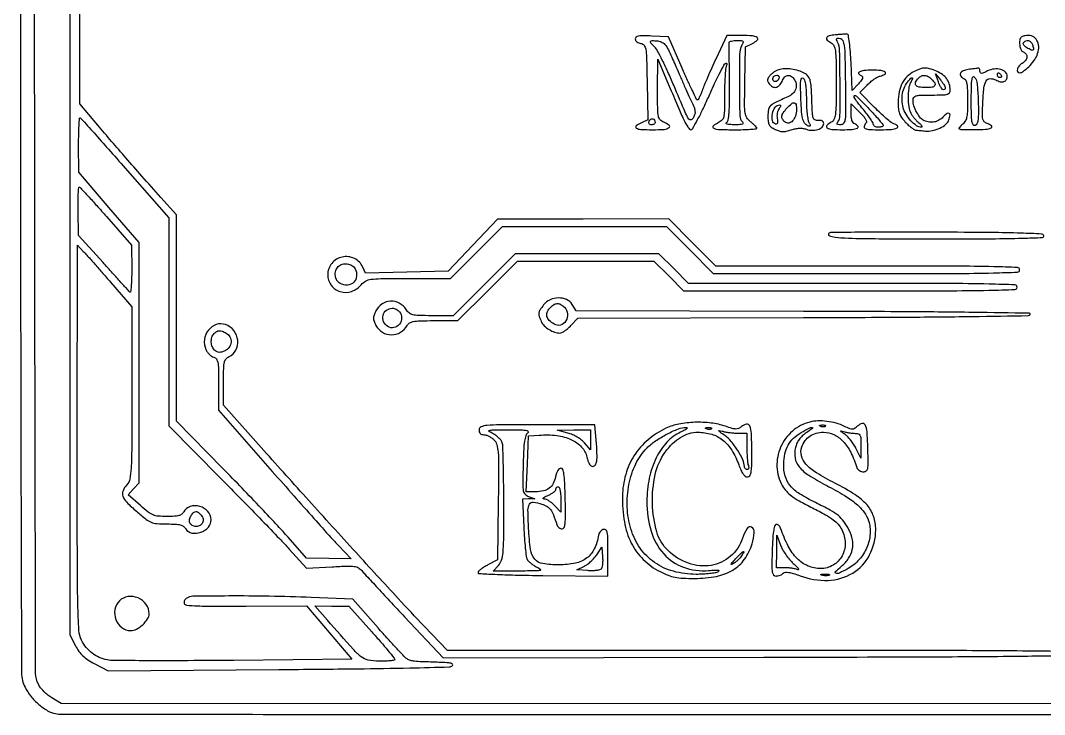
# Model space of a CAD drawing. Extents: x 33 to 995, y 30 to 1513.
# Drawn here: x 33.1 to 446, y 30.1 to 310.1 of the extents above; entities that cross this region are included whole.
import ezdxf

# ---------------------------------------------------------------- set-up
doc = ezdxf.new("R2010")
doc.units = 0

msp = doc.modelspace()

# ---------------------------------------------------------------- linework, layer by layer
for points in [[(969.036452, 1225.056595, -0.000004), (969.039353, 1088.299549, -0.000008), (969.038944, 928.132759, -0.000006), (969.033447, 745.616071)], [(462.228658, 55.482169, 0.00044), (437.123984, 55.748384, 0.002059), (401.123443, 55.950208, 0.000372), (334.205947, 56), (205.245228, 56), (195.872614, 65.784433, -0.004932), (185.343454, 76.995556, -0.001222), (168.315979, 95.579043, -0.001274), (149.317809, 116.522219, -0.001448), (131.224209, 136.687686), (115, 154.875371), (115, 164.200557, -0.004976), (115.056567, 169.884347, -0.04844), (115.336406, 172.271217, -0.125207), (115.996756, 173.595281, -0.111278), (117.235882, 174.512872, 0.17329), (119.978131, 177.113671, 0.145998), (120.69335, 181.072312, 0.136083), (119.122472, 184.985867, 0.14613), (115.796562, 187.402585, 0.16781), (112.072754, 187.423624, 0.145779), (108.875009, 185.158097, 0.135348), (107.286472, 181.356666, 0.139466), (107.897171, 177.32634, 0.050429), (108.483588, 176.321573, 0.042512), (109.290492, 175.390443, 0.044432), (110.183606, 174.663811, 0.0848), (111.024087, 174.28345, -0.16861), (112.099304, 173.563756, -0.11754), (112.690157, 172.214869, -0.040556), (112.947902, 169.587346, -0.004179), (113, 163.353538), (113, 152.940338), (134.649753, 128.220169, 0.000982), (143.31057, 118.37017, 0.001211), (151.428054, 109.219362, 0.000997), (158.282876, 101.560351, 0.008883), (161.365593, 98.25), (166.43168, 93), (157.46584, 93.071422), (148.5, 93.142845), (141, 101.672312, 0.007405), (136.911035, 106.185941, 0.001926), (130.200364, 113.321299, 0.001957), (122.48913, 121.393989, 0.001998), (114.767198, 129.350889), (96.034395, 148.5), (96.017198, 190.066149), (96, 231.632298), (89.75, 238.652055, -0.000944), (82.060393, 247.321624, -0.001582), (75.63386, 254.641304, -0.001791), (69.876872, 261.28829, -0.00187), (64.25, 267.881984), (57, 276.442317), (56.838383, 550.971158, 0.000004), (56.774237, 658.613587, 0.000005), (56.715227, 754.844653, 0.000003), (56.664187, 835.950257, 0.000067)], [(972.956293, 313.397605, 0.000039), (972.978038, 768.984398, 0.000039), (972.928152, 1226.063636, 0.000618)], [(989.233898, 772.224269), (989.632433, 47.5), (987.566217, 43, -0.031411), (986.374052, 40.782283, -0.048694), (985.054021, 39.05791, -0.050598), (983.465679, 37.667575, -0.037489), (981.466448, 36.461092), (977.432895, 34.422183), (513.452962, 34.483358), (49.473029, 34.544533), (45.71227, 36.86881, -0.034566), (44.153702, 37.987801, -0.025159), (42.580482, 39.430335, -0.025592), (41.221194, 40.95774, -0.049742), (40.331928, 42.325016, -0.119271), (39.234053, 46.81465, -0.000106), (38.991255, 157.362732, -0.000511), (38.822837, 332.31249, -0.000046), (38.889141, 769.339498, -0.000051), (39.034879, 1189.135476, -0.000465)], [(33.247266, 770.21552, 0.000036), (33.115334, 293.12885, 0.000631), (33.278986, 138.361857, 0.000254), (33.537488, 46.90691, 0.117641), (34.938352, 41.12084, 0.053426), (37.290043, 37.519574, 0.043437), (40.506968, 34.215693, 0.045239), (44.017523, 31.701538, 0.088944), (47.228619, 30.516065, 0.043919), (49.921437, 30.277249, 0.000009), (186.426532, 30.187823, 0.000194), (337.588664, 30.150033, 0.000117), (516.5, 30.216741), (982.5, 30.5), (986.122348, 32.951435, 0.035163), (987.699971, 34.189163, 0.019391), (989.453306, 35.904096, 0.019251), (991.104356, 37.789619, 0.029163), (992.375078, 39.560606), (995.005458, 43.718342), (994.752729, 770.609171)], [(53, 768.50806), (53, 62.314567), (55.287364, 57.907284, 0.03527), (56.68352, 55.62621, 0.049663), (58.253245, 53.83284, 0.044977), (60.265523, 52.262496, 0.022989), (63.037364, 50.650316), (68.5, 47.800632), (137.352551, 48.302867, 0.000914), (169.054674, 48.592063, 0.002979), (190.047949, 48.947039, 0.00081), (205.986925, 49.337373, 0.192137), (207.302551, 49.902551, 0.392728), (207.321069, 50.403422, 0.156872), (206.680683, 50.794374, 0.043108), (204.994878, 51.050418, 0.008595), (201.95, 51.194793, -0.001698), (194.958048, 51.429726, -0.017102), (192.0483, 51.637208, -0.042786), (190.333298, 51.968649, -0.070848), (188.988378, 52.565848, -0.06266), (188.039734, 53.340071, -0.002437), (184.935593, 56.630573, -0.004306), (181.306816, 60.582638, -0.003022), (177.287039, 65.091423), (167.077861, 76.682846), (150.379219, 77.341423, 0.005112), (133.348845, 77.838762, 0.005942), (117.14601, 77.953589, 0.002166), (102.549099, 77.820318, 0.138678), (100.128115, 77.100341, 0.075638), (99.635805, 76.672328, 0.07241), (99.284341, 76.111228, 0.076956), (99.12272, 75.507127, 0.107805), (99.18217, 74.953491, 0.299169), (100.048211, 74.270663, 0.010102), (104.599566, 73.96954, 0.010672), (111.631334, 73.797095, 0.002188), (124.054054, 73.812011), (148.5, 73.948349), (157.639135, 63.224175), (166.778271, 52.5), (119.139135, 52, -0.001408), (100.635078, 51.85791, -0.002115), (84.488606, 51.847688, -0.000848), (70.641784, 51.92097, -0.047574), (68.077394, 52.183618, -0.055334), (64.862743, 53.205199, -0.058509), (62.015282, 54.893277, -0.058134), (59.621365, 57.206042, -0.05343), (57.74533, 60.071085, -0.104775), (56.674593, 64.029143, -0.00855), (56.261295, 74.812252, -0.004941), (56.044694, 93.931035, -0.000452), (56.018922, 141.453681), (56.047184, 219.407361), (58.43888, 216.953681, -0.010869), (59.83859, 215.453814, -0.001527), (62.649775, 212.287641, -0.001743), (65.953139, 208.517759, -0.001481), (69.415288, 204.514884), (78, 194.529768), (78, 159.72307, -0.000964), (77.957514, 137.676435, -0.012554), (77.720216, 129.485241, -0.033669), (77.186376, 125.108873, -0.141261), (76, 122.769625, 0.087611), (74.454183, 120.385574, 0.189652), (74.399123, 118.237126, 0.107771), (75.945696, 115.791776, 0.019565), (79.885787, 112.098944, 0.010818), (83.686619, 108.947548, 0.069226), (85.836721, 107.680864, 0.081035), (88.109952, 107.142752, 0.017682), (92.14524, 107, -0.01139), (95.58764, 106.921572, -0.052807), (97.551785, 106.622561, -0.09381), (98.819056, 106.020273, -0.095744), (99.767927, 105, 0.212246), (102.249447, 103.323115, 0.13271), (105.800888, 103.63609, 0.125032), (108.861354, 105.732344, 0.184611), (109.984687, 108.75, 0.184104), (108.697477, 112.040583, 0.140402), (105.381368, 114.095697, 0.145155), (101.563831, 114.048078, 0.197154), (98.934509, 111.877629, -0.108661), (98.137467, 110.946323, -0.094034), (96.982242, 110.375497, -0.05448), (95.183598, 110.080491, -0.01343), (92.187434, 110, -0.020675), (88.695403, 110.144459, -0.076802), (86.560416, 110.657865, -0.069066), (84.566073, 111.818919, -0.01469), (81.472618, 114.395548), (76.5, 118.791096), (78.75, 121.209999), (81, 123.628902), (80.966635, 172.064451), (80.933271, 220.5), (68.788556, 234.659728), (56.643841, 248.819456), (56.571921, 259.907154, -0.00556), (56.591542, 264.14184, -0.009579), (56.714594, 267.665159, -0.003914), (56.895134, 270.578227, -0.501828), (57.158611, 270.747425, -0.120059), (57.607165, 270.441647, -0.000302), (62.777424, 264.697681, -0.00188), (68.588217, 258.185171, -0.001168), (75.361626, 250.5), (92.906029, 230.5), (92.953015, 188.529857), (93, 146.559714), (113.768517, 125.529857, -0.001227), (122.231697, 116.918022, -0.001301), (130.487092, 108.432221, -0.001239), (137.558796, 101.08888, -0.00598), (141.518517, 96.856427), (148.5, 89.212854), (158.732143, 89.739264, -0.004624), (164.937237, 90.000989, -0.040687), (167.67923, 89.868111, -0.095412), (169.348261, 89.315014, -0.089988), (170.732143, 88.173454, 0.010992), (171.992745, 86.746405, 0.000474), (176.533817, 81.837339, 0.000809), (181.933436, 76.030106, 0.000576), (188, 69.541713), (203.5, 53.002192), (332.91669, 53.251096, 0.00038), (399.683005, 53.430183, 0.002026), (436.1347, 53.703313, 0.000415), (461.75162, 54.020315, 0.319186)]]:
    msp.add_lwpolyline(points, format="xyb")
for points in [[(281, 302.615241, 0.141687), (281.170026, 302.02728, 0.083751), (281.660937, 301.47885, 0.071916), (282.38973, 301.05185, 0.061408), (283.25, 300.819551, -0.190015), (284.543288, 300.084837, -0.130194), (285.239107, 298.525364, -0.033561), (285.554462, 295.167836, -0.002115), (285.776098, 285.240452), (286.052195, 269.980904), (283.526098, 268.829937, 0.053463), (281.387154, 267.564163, 0.525838), (281.420988, 266.687709, 0.129765), (283.237769, 266.113911, 0.011958), (288, 266, 0.016796), (292.640357, 266.155919, 0.130948), (294.671093, 266.846031, 0.52219), (294.690768, 267.814608, 0.066423), (292.5, 269, -0.113253), (291.049702, 269.968677, -0.143932), (290.323273, 271.397041, -0.043972), (290.056184, 274.150628, -0.002828), (290.030743, 282.225249), (290.061486, 294.5), (293.896082, 285.5, 0.000252), (295.530424, 281.669464, 0.00021), (297.270486, 277.601562, 0.000212), (298.865868, 273.880583, 0.000578), (299.998664, 271.25, 0.018089), (300.955237, 269.238802, 0.026109), (301.954649, 267.542188, 0.024332), (302.87927, 266.28253, 0.225968), (303.472503, 266, 0.270169), (304.124853, 266.380244, 0.005533), (306.026117, 269.825588, 0.011414), (308.164369, 274.031306, 0.007233), (310.472332, 279.023277, -0.004494), (312.767774, 284.0604, -0.006749), (314.868883, 288.409191, -0.003126), (316.722535, 292.059934, -0.136118), (317.303093, 292.687322, -0.106522), (317.679557, 292.821055, -0.359192), (317.885035, 292.69206, -0.145347), (317.897851, 292.289818, -0.027403), (317.669939, 291.582257, 0.071143), (317.406345, 290.427172, 0.006261), (317.196795, 287.429491, 0.0081), (317.048923, 283.830941, 0.006217), (317, 279.896774, -0.004202), (316.946766, 273.562947, -0.051328), (316.658471, 271.159384, -0.138838), (315.932873, 269.824378, -0.09264), (314.5, 268.818046, 0.071169), (312.49968, 267.53696, 0.553068), (312.635653, 266.645241, 0.093614), (315.016319, 266.106871, 0.00893), (321, 266, 0.006313), (324.450911, 266.043576, 0.010497), (327.35625, 266.178036, 0.004356), (329.775916, 266.362172, 0.389627), (330, 266.60608, 0.179035), (329.87584, 266.941713, 0.01593), (329.257728, 267.617995, 0.019206), (328.441041, 268.394286, 0.013781), (327.473115, 269.199808, -0.084633), (325.999816, 270.82827, -0.107403), (325.301265, 272.726815, -0.037002), (325.088365, 276.017323, -0.002554), (325.223115, 285.331683), (325.5, 299.47591), (328.269513, 300.801873, 0.073531), (330.210863, 302.111068, 0.474297), (330.154369, 303.135872, 0.139895), (328.240868, 303.838674, 0.018503), (323.882987, 304), (317.884007, 304), (313.594075, 294.75, 0.003067), (311.852478, 290.933594, 0.003114), (310.166879, 287.115625, 0.003028), (308.741743, 283.777208, 0.012791), (307.951183, 281.75, -0.012278), (307.39293, 280.314143, -0.019012), (306.834354, 279.106989, -0.013894), (306.323597, 278.170246, -0.276072), (306.049112, 278.018473, -0.278771), (305.742598, 278.218139, -0.001312), (304.039005, 281.771405, -0.005441), (302.134161, 285.886064, -0.003349), (299.977287, 290.768473), (294.454574, 303.5), (287.727287, 303.79569, 0.008281), (284.215496, 303.891807, 0.046159), (282.33926, 303.738646, 0.113518), (281.36343, 303.326333, 0.240734)], [(297.393258, 291.5, 0.001666), (299.188799, 287.368713, 0.001637), (301.022448, 283.224851, 0.001609), (302.653784, 279.60194, 0.006233), (303.700333, 277.371834, -0.017186), (304.706174, 275.100405, -0.064842), (305.094843, 273.597074, -0.092932), (305.017078, 272.341067, -0.061133), (304.4929, 270.986734, -0.155853), (303.485798, 270.009824, -0.388165), (302.58083, 270.26962, -0.03642), (301.323, 272.69809, -0.000938), (296.501637, 284, 0.006537), (294.169723, 289.301049, 0.008658), (291.901336, 294.059881, 0.00651), (289.891443, 297.966713, 0.081101), (288.886239, 299.288955, -0.016645), (287.277609, 300.919686, -0.30252), (287.168301, 301.606826, -0.303023), (287.760059, 301.971725, -0.016679), (290.043312, 301.813358, -0.097903), (291.900587, 301.243334, -0.115168), (293.278437, 300.029256, -0.047878), (294.718432, 297.534485, -0.005287)], [(324.035184, 300.065741, 0.118479), (323.074066, 296.386811, 0.006255), (322.986362, 284.154022, 0.004539), (323.167202, 271.612821, 0.192813), (324.2, 269.2, -0.171627), (324.466035, 268.642815, -0.344414), (324.222917, 268.25319, -0.078364), (323.198017, 268.052739, -0.010044), (320.95, 268.015313, -0.013408), (319.143768, 268.069976, -0.051913), (318.039071, 268.24916, -0.229145), (317.712357, 268.53286, -0.368119), (317.815029, 268.86452, 0.214997), (318.478958, 269.873229, 0.021482), (318.820355, 272.813029, 0.016443), (319.003439, 277.413964, 0.003888), (318.996619, 285.099207, -0.000454), (318.950418, 291.056306, -0.000705), (318.922473, 296.19633, -0.000199), (318.906234, 300.672328, -0.023552), (318.93159, 301.25, -0.277277), (319.144447, 301.540762, -0.040221), (319.87149, 301.779688, -0.036019), (320.867215, 301.945594, -0.023278), (322.035184, 302, -0.015406), (323.77489, 301.946383, -0.178632), (324.388442, 301.675946, -0.292364), (324.512539, 301.153557, -0.038959)], [(361.75, 304.262668, 0.030621), (359.162535, 303.836846, 0.216842), (358.175088, 303.083993, 0.349995), (358.347904, 302.13978, 0.056318), (360, 301, -0.160129), (361.11785, 299.828192, -0.080151), (361.698586, 297.840944, -0.028391), (361.950661, 294.117103, -0.002706), (362, 285, -0.002706), (361.950661, 275.882897, -0.028391), (361.698586, 272.159056, -0.080151), (361.11785, 270.171808, -0.160129), (360, 269, 0.078186), (358.311686, 267.723312, 0.467755), (358.415053, 266.767725, 0.131117), (360.261253, 266.141011, 0.016629), (364.5, 266, 0.017989), (368.449158, 266.142127, 0.092592), (370.557711, 266.695391, 0.490486), (370.73116, 267.480173, 0.128168), (369.5, 268.361626, -0.144937), (368.862389, 268.850659, -0.073441), (368.389207, 269.75507, -0.054834), (368.094791, 271.036407, -0.029082), (368, 272.664782), (368, 276.392334), (371.501947, 272.998113, -0.018905), (372.995192, 271.437095, -0.052131), (373.880107, 270.2008, -0.089034), (374.213219, 269.257517, -0.241346), (374.001947, 268.601947, 0.129427), (373.276677, 267.358343, 0.374135), (373.673153, 266.527999, 0.09215), (375.571713, 266.092429, 0.010435), (380, 266, 0.017915), (384.270657, 266.153066, 0.091217), (386.56299, 266.747148, 0.527946), (386.69652, 267.555157, 0.11443), (385.221616, 268.429662, -0.089493), (384.220757, 268.958174, -0.01011), (382.225383, 270.586895, -0.01199), (379.917645, 272.647014, -0.009475), (377.518978, 274.980822), (371.594724, 280.967545), (374.519651, 284.020511, -0.02602), (375.806752, 285.231127, -0.023568), (377.254459, 286.344597, -0.024283), (378.646138, 287.217005, -0.066469), (379.722289, 287.645147, 0.064623), (381.712218, 288.42837, 0.5484), (381.762172, 289.213602, 0.137066), (380.075972, 289.845724, 0.021561), (376.5, 290, 0.024409), (373.239932, 289.840754, 0.098993), (371.347201, 289.265699, 0.460139), (371.180539, 288.506105, 0.146394), (372.25, 287.72051, -0.24202), (372.61328, 287.332939, -0.16492), (372.583262, 286.717644, -0.071782), (372.062756, 285.806375, -0.020094), (371, 284.550924), (368.5, 281.827494), (368, 293.083349, 0.007931), (367.734574, 297.483155, 0.013653), (367.355654, 301.134029, 0.007603), (366.923763, 304.072621, 0.325136), (366.5, 304.492634, 0.043744), (365.903098, 304.531375, 0.006439), (364.692187, 304.488372, 0.007225), (363.259059, 304.398214, 0.006152)], [(365.726803, 285.236686, -0.001711), (365.83623, 273.996447, -0.028638), (365.646504, 270.275712, -0.122678), (365.040864, 268.628545, -0.248514), (363.854358, 268, -0.029102), (362.882313, 268.056624, -0.183625), (362.449824, 268.281551, -0.291779), (362.388634, 268.660193, -0.065051), (362.740176, 269.25, 0.166492), (363.561991, 271.592172, 0.003058), (363.580402, 284.905923, 0.004254), (363.408463, 297.89097, 0.105887), (362.588231, 301.351424, -0.027684), (362.192525, 302.31857, -0.237428), (362.252762, 302.768087, -0.263234), (362.640185, 302.958385, -0.032973), (363.604091, 302.83811, -0.24529), (364.677709, 301.985537, -0.074778), (365.247506, 299.921066, -0.024555), (365.542645, 295.766381, -0.002165)], [(436.666667, 303.333333, 0.165764), (436.040377, 302.059201, 0.066842), (436.050524, 300.095384, 0.067996), (436.569419, 298.252308, 0.201194), (437.5, 297.361626, -0.143024), (438.602273, 296.522754, -0.188321), (438.928848, 295.313945, -0.146115), (438.358571, 293.959812, -0.081121), (437, 292.767927, 0.077571), (435.773803, 291.707393, 0.102946), (435.071509, 290.414845, 0.191429), (435.155425, 289.438449, 0.28398), (435.865141, 289, 0.160079), (437.445778, 289.519362, 0.035365), (439.645975, 291.393839, 0.037148), (441.709527, 293.745659, 0.063395), (443.004625, 296.011166, 0.082395), (443.678513, 298.911712, 0.11484), (443.242919, 301.530669, 0.141381), (441.807363, 303.326393, 0.155102), (439.688105, 304, 0.025795), (438.737755, 303.950938, 0.028509), (437.829214, 303.804167, 0.029593), (437.076991, 303.590844, 0.11295)], [(441.289749, 300, -0.025774), (441.588433, 298.557983, -0.349323), (441.33903, 298.121823, -0.208793), (440.703123, 298.142471, -0.011817), (438.90625, 299.050173, -0.048307), (438.198377, 299.522021, -0.071107), (437.692838, 300.07087, -0.094739), (437.457483, 300.607298, -0.19702), (437.531009, 301.050173, -0.151889), (438.441228, 301.841675, -0.173387), (439.587639, 301.923108, -0.150639), (440.645972, 301.24254, -0.111587)], [(339.354429, 290.342342, 0.054966), (338.406525, 290.029924, 0.030258), (337.327278, 289.456073, 0.029792), (336.290554, 288.733398, 0.041751), (335.466417, 287.962891, 0.030502), (334.613013, 286.895781, 0.119198), (334.304957, 286.116185, 0.150341), (334.422444, 285.385414, 0.058785), (334.984433, 284.518758, 0.090153), (336.384198, 283.343925, 0.178105), (337.795835, 283.107534, 0.165126), (339.10031, 283.843884, 0.075664), (340.181954, 285.5, -0.063666), (341.211931, 287.1624, -0.169438), (342.383347, 287.88587, -0.192167), (343.646191, 287.679311, -0.084258), (344.954319, 286.555042, -0.127768), (345.85519, 284.634324, -0.127558), (345.708116, 282.516704, -0.116342), (344.514766, 280.590803, -0.094582), (342.5, 279.224758, 0.008398), (337.50181, 276.968609, 0.082359), (335.605554, 275.656909, 0.152224), (334.760046, 274.106141, 0.049299), (334.5, 271.47513, 0.026356), (334.614888, 269.297095, 0.097848), (335.019799, 267.99032, 0.114562), (335.852862, 267.04751, 0.043039), (337.380349, 266.146434, 0.036749), (339.007919, 265.508644, 0.06782), (340.407406, 265.276218, 0.061472), (341.908264, 265.417178, 0.025368), (343.880349, 265.956942, -0.028756), (345.626468, 266.422176, -0.040755), (347.221775, 266.616849, -0.045557), (348.676201, 266.54248, -0.054986), (350, 266.201633, 0.086007), (352.293021, 265.75999, 0.082749), (354.63385, 266.105253, 0.101053), (356.374587, 267.085782, 0.21743), (357, 268.455986, 0.122063), (356.84456, 269.08322, 0.1427), (356.419208, 269.522462, 0.106785), (355.714473, 269.744494, 0.049522), (354.75, 269.73821, -0.134301), (353.48085, 269.945013, -0.216401), (352.774211, 270.757169, -0.060085), (352.440842, 272.7018, -0.004188), (352.211031, 278.252481, 0.006706), (351.974884, 283.336597, 0.04617), (351.596391, 285.805842, 0.096583), (350.891815, 287.314415, 0.090558), (349.658757, 288.487935, 0.060646), (347.453308, 289.577592, 0.039945), (344.713911, 290.30019, 0.039738), (341.871764, 290.581406, 0.056998)], [(393.448661, 289.448541, 0.078077), (390.66663, 287.486294, 0.079166), (388.635861, 284.773864, 0.071698), (387.410429, 281.326162, 0.04963), (387, 277.201463, 0.02345), (387.128218, 274.469157, 0.062662), (387.550953, 272.569328, 0.068864), (388.403617, 270.93796, 0.03307), (389.90121, 269.105755, 0.019373), (391.110874, 267.907416, 0.022899), (392.346396, 266.874826, 0.022565), (393.452492, 266.109548, 0.116976), (394.15121, 265.872377, -0.001285), (394.83791, 265.80562, -0.000434), (395.838168, 265.70491, -0.000431), (396.943956, 265.591642, -0.000495), (398, 265.481493, 0.079629), (400.827759, 265.634356, 0.057532), (403.821952, 266.652805, 0.060467), (406.291865, 268.213692, 0.145792), (407.494944, 269.984071, 0.037544), (407.945367, 271.888224, 0.337042), (407.564318, 272.597579, 0.279382), (406.678939, 272.493346, 0.030845), (405.083333, 271.083333, -0.06529), (403.426635, 269.810777, -0.08345), (401.626859, 269.137252, -0.081287), (399.668536, 269.079737, -0.058454), (397.544802, 269.621181, -0.134025), (396.061816, 270.708981, -0.043018), (394.539465, 273.005033, -0.043263), (393.378127, 275.655084, -0.08182), (393, 277.95034, -0.142425), (393.322662, 279.06011, -0.186656), (394.164786, 279.681678, -0.060979), (395.987219, 279.947738, -0.00579), (400.5, 280, 0.005753), (405.026788, 280.052091, 0.061516), (406.842336, 280.318858, 0.188614), (407.679806, 280.944497, 0.139987), (408, 282.065741, 0.076257), (407.635241, 284.443464, 0.083011), (406.576671, 286.526975, 0.077809), (404.830379, 288.253706, 0.057233), (402.451627, 289.584658, 0.022155), (399.660773, 290.608073, 0.080748), (397.800077, 290.881735, 0.084934), (395.998262, 290.545326, 0.026109)], [(415.25, 290.276604, 0.069937), (413.199789, 289.72436, 0.181892), (412.112155, 288.685197, 0.289659), (412.243654, 287.552249, 0.131997), (413.5, 286.638374, -0.197104), (414.237001, 285.944, -0.063875), (414.686105, 284.483773, -0.034662), (414.933805, 282.051833, -0.008052), (415, 277.941677, -0.007793), (414.927067, 273.262696, -0.047582), (414.622954, 270.866942, -0.08994), (413.95947, 269.300943, -0.073979), (412.75, 267.943562, 0.039464), (411.575855, 266.795525, 0.521757), (411.699416, 266.299321, 0.087757), (412.835613, 266.080949, 0.002556), (417.75, 266.033269, 0.016438), (422.289303, 266.161691, 0.097988), (424.570018, 266.759891, 0.552326), (424.661801, 267.593356, 0.091225), (422.898636, 268.532172, -0.118623), (421.759621, 269.220322, -0.148392), (421.174058, 270.301046, -0.05609), (420.993452, 272.305759, -0.005792), (421.154025, 277.054948, -0.016546), (421.611467, 282.872533, -0.104012), (422.539963, 285.685309, -0.260409), (424.092033, 286.60552, -0.129993), (426.384441, 286.061845, 0.064021), (428.2052, 285.369159, 0.139272), (429.686287, 285.430067, 0.186897), (430.640919, 286.213787, 0.129179), (431, 287.580456, 0.20984), (430.277524, 289.226143, 0.121116), (428.348348, 290.286026, 0.094927), (425.708674, 290.476505, 0.086588), (423.091434, 289.6955, -0.010636), (421.371532, 288.882717, -0.095733), (420.563859, 288.694191, -0.290604), (420.15734, 288.930852, -0.120063), (420, 289.576645, 0.051496), (419.944944, 290.109792, 0.082676), (419.779688, 290.534879, 0.116582), (419.535328, 290.787957, 0.197779), (419.25, 290.839963, -0.015678), (418.787696, 290.756374, -0.001901), (417.765625, 290.608461, -0.002256), (416.549349, 290.442754, -0.001857)], [(339, 287.166667, -0.108877), (338.811284, 286.310297, -0.127543), (338.284736, 285.669079, -0.144342), (337.566741, 285.412785, -0.153624), (336.844208, 285.596285, -0.216101), (336.429398, 286.213724, -0.159804), (336.55481, 287.037836, -0.132181), (337.184533, 287.740389, -0.145303), (338.059017, 288, -0.087308), (338.418314, 287.936779, -0.094392), (338.723586, 287.755208, -0.100145), (338.927786, 287.484563, -0.112153)], [(350, 278.311814, 0.012547), (350.075037, 275.321926, 0.014689), (350.300547, 272.493408, 0.01369), (350.624875, 270.128878, 0.08211), (351.023139, 268.956764, -0.014636), (351.529966, 267.939244, -0.202618), (351.543253, 267.537136, -0.37448), (351.280267, 267.397748, -0.034302), (350.514507, 267.632807, -0.168772), (349.275653, 268.677976, -0.079516), (348.495315, 270.649385, -0.039167), (348.018271, 274.036685, -0.007738), (347.7352, 280.167008, -0.00598), (347.661657, 284.097831, -0.039692), (347.803836, 286.052886, -0.166459), (348.181975, 286.775988, -0.38005), (348.75, 286.794563, -0.15608), (349.291013, 285.945737, -0.027876), (349.673104, 284.080395, -0.024413), (349.921382, 281.541714, -0.012168)], [(392.035184, 285.065741, 0.091799), (391.254864, 282.615511, 0.032972), (391.036932, 278.945265, 0.033157), (391.306868, 275.249073, 0.083578), (392.11704, 272.684259, 0.035476), (392.698155, 271.722793, 0.019665), (393.532506, 270.634095, 0.019527), (394.468709, 269.592739, 0.02967), (395.36704, 268.772236, -0.0246), (396.111771, 268.105739, -0.066297), (396.54587, 267.545471, -0.191147), (396.598451, 267.195321, -0.343132), (396.384859, 267.022236, -0.159452), (394.449514, 267.61308, -0.052417), (392.177101, 269.595248, -0.050548), (390.1759, 272.239953, -0.07105), (389.011804, 274.956162, -0.055933), (388.570891, 277.84839, -0.059666), (388.79868, 280.701928, -0.060897), (389.684341, 283.370095, -0.062729), (391.180284, 285.717229, -0.01655), (392.228866, 286.898837, -0.382998), (392.642547, 286.932149, -0.350289), (392.749059, 286.507504, -0.015823)], [(400.428571, 286.428571, -0.048692), (401.774497, 284.791457, -0.311277), (401.761515, 283.77377, -0.214283), (400.700627, 283.14887, -0.027541), (398, 283, -0.043643), (395.43073, 283.224688, -0.192659), (394.164353, 284.010052, -0.281331), (394.059795, 285.215205, -0.081041), (395.2, 286.8, -0.083667), (396.441939, 287.683732, -0.131354), (397.720814, 287.930075, -0.118504), (399.046888, 287.509933, -0.060741)], [(406, 282.889216, -0.220087), (405.665619, 282.166356, -0.368946), (405.03753, 282.168015, -0.093362), (404.107502, 283.329773, -0.034649), (403.250874, 285.25), (402.063272, 288.5), (404.031636, 286.139216, -0.01701), (404.785246, 285.170169, -0.020604), (405.421793, 284.210705, -0.019682), (405.885325, 283.372612, -0.116991)], [(418.468999, 286.25, -0.064063), (418.745442, 285.140277, -0.007566), (419.002467, 282.605571, -0.008951), (419.209377, 279.568528, -0.007226), (419.325988, 276.300879, -0.007192), (419.355142, 272.036398, -0.03641), (419.164376, 269.666854, -0.07551), (418.740623, 268.315454, -0.218399), (418, 267.708956, -0.333596), (417.233833, 268.021974, -0.097634), (416.776769, 269.296554, -0.03296), (416.550633, 271.989829, -0.004468), (416.5, 277.656497, -0.006035), (416.578499, 284.160327, -0.050318), (416.944322, 287.079009, -0.532583), (417.615799, 287.33699, -0.147754)], [(428.5, 288, -0.082592), (428.656512, 287.6179, -0.161196), (428.6254, 287.29375, -0.182303), (428.413961, 287.078288, -0.108972), (428.059017, 287, -0.093332), (427.654762, 287.076123, -0.09642), (427.311086, 287.29375, -0.099167), (427.081062, 287.618444, -0.105053), (427, 288, -0.042167), (427.032345, 288.382849, -0.061769), (427.129539, 288.70625, -0.081139), (427.272352, 288.92554, -0.210953), (427.440983, 289, -0.151918), (427.65171, 288.934461, -0.038439), (427.933975, 288.70625, -0.035638), (428.231006, 288.382774, -0.029505)], [(346, 274.071429, -0.078558), (345.598803, 271.533692, -0.108537), (344.437184, 269.550299, -0.161028), (342.898083, 268.698591, -0.223316), (341.394054, 269.087927, -0.082888), (340.358422, 270.286312, -0.173144), (340.111421, 271.477918, -0.122096), (340.662187, 272.850923, -0.032439), (342.174314, 274.685549, -0.023779), (344.09461, 276.544094, -0.223797), (345.168556, 276.854273, -0.322917), (345.827133, 276.197718, -0.040583)], [(375.753622, 273.903377, -0.005438), (377.764218, 271.711255, -0.008259), (379.458876, 269.758832, -0.003859), (380.850071, 268.075284, -0.172399), (381, 267.653377, -0.258008), (380.861144, 267.402197, -0.061335), (380.4125, 267.191929, -0.048004), (379.766194, 267.047522, -0.030982), (379, 267, -0.057354), (378.235034, 267.088037, -0.076639), (377.5875, 267.348283, -0.095601), (377.153513, 267.733355, -0.165082), (377, 268.185643, 0.136812), (376.805931, 268.881621, 0.012402), (375.825, 270.416484, 0.015356), (374.532033, 272.211653, 0.011412), (373, 274.11505, -0.008197), (370.569134, 277.095723, -0.03787), (369.328046, 278.941131, -0.227378), (369.279647, 279.639501, -0.425529), (369.753622, 279.833333, -0.087923), (370.229536, 279.513416, -0.003074), (371.826991, 277.953909, -0.005637), (373.688785, 276.071884, -0.003903)], [(339.004769, 274.505746, 0.083094), (338.564583, 273.74913, 0.044202), (338.271867, 272.702724, 0.042407), (338.156657, 271.550452, 0.050988), (338.251229, 270.466111, -0.029018), (338.390846, 269.405315, -0.089102), (338.315272, 268.687474, -0.190721), (338.041716, 268.334667, -0.216296), (337.618905, 268.288693, -0.2663), (336.326342, 269.725618, -0.10535), (336.320524, 272.479886, -0.101587), (337.445111, 275.065272, -0.244194), (339.244889, 276, -0.229451), (339.516216, 275.868569, -0.209993), (339.594865, 275.566407, -0.096684), (339.418775, 275.087137, -0.03698)], [(289, 268.940983, -0.153789), (288.886945, 268.582111, -0.097959), (288.568594, 268.276414, -0.080499), (288.092934, 268.070142, -0.062212), (287.531385, 268, -0.094172), (286.97324, 268.106064, -0.165347), (286.618633, 268.406756, -0.151817), (286.502894, 268.882944, -0.076022), (286.63617, 269.494256, -0.145599), (287.224762, 270.25962, -0.217321), (288.039442, 270.423126, -0.204571), (288.734336, 269.912741, -0.13423)], [(67.787254, 231), (77.930482, 219.5), (77.965241, 209.55, -0.007827), (77.919181, 205.762635, -0.015645), (77.742288, 202.773152, -0.015016), (77.485399, 200.650189, -0.634271), (77.149501, 200.55, 0.001261), (76.528326, 201.240336, 0.00003), (73.642883, 204.430423, 0.000067), (70.258713, 208.170435, 0.000045), (66.406395, 212.425908), (56.513788, 223.351815), (56.337912, 233.232235, -0.006988), (56.323505, 237.000012, -0.012202), (56.431367, 240.120298, -0.006423), (56.611805, 242.628946, -0.507385), (56.903031, 242.806327, -0.107908), (57.39494, 242.464724, -0.001011), (60.405932, 239.211859, -0.003346), (63.845923, 235.429958, -0.002151)], [(215.5, 219.442153), (205.5, 208.901096), (188.886705, 208.502806), (172.273409, 208.104516), (171.151433, 210.566986, 0.173347), (167.746933, 214.072298, 0.169097), (162.851967, 214.670864, 0.169176), (158.645234, 212.100221, 0.173483), (157, 207.501152, 0.159738), (158.39405, 203.248956, 0.163931), (162.021726, 200.701482, 0.154498), (166.626942, 200.790472, 0.1411), (170.537565, 203.50187, -0.095583), (172.289213, 204.965346, -0.093978), (174.469963, 205.683221, -0.030612), (178.367222, 205.95414, -0.002049), (189.555432, 206), (206.535734, 206), (217, 216.5), (227.464266, 227), (260.501883, 227), (293.539501, 227), (303, 217.5), (312.460499, 208), (374.23025, 208, 0.000629), (409.667114, 208.044552, 0.005441), (425.455042, 208.256071, 0.004306), (435.111468, 208.573803, 0.402109), (436, 209.5, 0.401974), (435.112375, 210.425683, 0.004373), (425.538375, 210.74388, 0.005485), (409.876418, 210.955432, 0.000634), (374.73025, 211), (313.460499, 211), (304, 220.5), (294.539501, 230), (260.01975, 229.991605), (225.5, 229.98321)], [(359.25, 224.343269, 0.716138), (359.317825, 223.204578, 0.053476), (363.946952, 222.450394, 0.012106), (376.07759, 222.081009, 0.001558), (402.083333, 222, 0.001118), (424.770409, 222.050737, 0.006036), (437.098425, 222.254727, 0.003649), (445.267004, 222.548229, 0.498315), (445.750194, 223.25, 0.310005), (444.833048, 223.944279, 0.003363), (436.556473, 224.275681, 0.00604), (424.387135, 224.533868, 0.001242), (402.916861, 224.676602, 0.001136), (386.56636, 224.707528, 0.001813), (372.592765, 224.651534, 0.000346), (360.274341, 224.548972, 0.094863)], [(220.088235, 203.5), (207.588235, 191), (198.909128, 191, -0.006024), (193.599177, 191.063981, -0.053153), (191.275874, 191.368439, -0.115354), (189.845061, 192.088417, -0.07385), (188.60236, 193.484123, 0.121297), (185.837433, 196.056528, 0.139295), (182.336707, 196.880339, 0.140148), (178.941708, 195.739537, 0.123343), (176.463352, 192.929131, 0.025779), (175.674702, 191.189831, 0.093536), (175.449191, 190.002054, 0.093831), (175.672436, 188.815787, 0.026036), (176.456938, 187.083273, 0.138466), (179.039202, 184.324883, 0.135413), (182.705655, 183.294376, 0.13511), (186.388091, 184.28893, 0.137614), (189.012265, 187.022918, -0.130126), (190.001907, 188.084811, -0.095428), (191.509038, 188.672018, -0.040064), (194.153833, 188.940487, -0.005269), (199.800816, 189), (209.531264, 189), (221.5, 201), (233.468736, 213), (260.984368, 212.998126), (288.5, 212.996251), (294.5, 207.027849), (300.5, 201.059446), (367.75, 201.029723, 0.000574), (406.382498, 201.057005, 0.005001), (423.546621, 201.260528, 0.00367), (434.102247, 201.56883, 0.403552), (435, 202.5, 0.403215), (434.103895, 203.430539, 0.003768), (423.703116, 203.744342, 0.005073), (406.778563, 203.955581, 0.000584), (368.718697, 204), (302.437393, 204), (296.5, 210), (290.562607, 216), (261.575421, 216), (232.588235, 216)], [(168.020215, 209.962227, -0.141901), (168.646949, 207.014237, -0.180151), (167.498047, 204.501953, -0.180151), (164.985763, 203.353051, -0.141901), (162.037773, 203.979785, -0.136662), (160.720288, 205.239629, -0.103844), (160.071417, 207.139137, -0.101829), (160.235851, 209.171475, -0.126089), (161.2, 210.8, -0.126089), (162.828525, 211.764149, -0.101829), (164.860863, 211.928583, -0.103844), (166.760371, 211.279712, -0.136662)], [(244.07258, 195.365141, 0.020095), (242.608711, 193.341855, 0.111371), (242.133337, 192.095268, 0.118818), (242.255089, 190.804374, 0.024245), (243.110272, 188.657325, 0.089437), (244.311947, 186.922986, 0.058288), (246.226202, 185.406326, 0.057645), (248.468512, 184.355015, 0.080991), (250.645843, 184, 0.121501), (251.42524, 184.192232, 0.029853), (252.56352, 184.879699, 0.028809), (253.810152, 185.848441, 0.025311), (254.995068, 186.994721), (257.792556, 189.989441), (348.896363, 190.244721, 0.000735), (388.704829, 190.41478, 0.002), (416.895251, 190.689389, 0.000229), (439.634833, 191.012286, 0.34008), (440.250085, 191.5, 0.483367), (439.872444, 191.991024, 0.000237), (417.292062, 192.311892, 0.002018), (389.109136, 192.585223, 0.000719), (348.861593, 192.755215), (257.223186, 193.010429), (255.58854, 195.505215, 0.141885), (253.280152, 197.484805, 0.110229), (250.027455, 198.169288, 0.105223), (246.666342, 197.411191, 0.118745)], [(252.481788, 194.375354, -0.175145), (253.708788, 191.759722, -0.161683), (253.034134, 188.861904, -0.186897), (250.871758, 187.21145, -0.214489), (248.316831, 187.571946, -0.052907), (246.351177, 189.124332, -0.128471), (245.406357, 190.696693, -0.160054), (245.457482, 192.29972, -0.096868), (246.447026, 193.941464, -0.052898), (248.054194, 195.378404, -0.138899), (249.4949, 195.900725, -0.150072), (250.922791, 195.572194, -0.065426)], [(185.960131, 192.548039, -0.180595), (186.815034, 190.095328, -0.163644), (185.900573, 187.561594, -0.172911), (183.692155, 186.184453, -0.196771), (181.25, 186.612298, -0.15146), (179.556775, 188.58963, -0.161407), (179.334566, 191.123804, -0.17025), (180.661135, 193.194079, -0.167457), (183, 194, -0.06956), (183.760253, 193.89372, -0.044587), (184.593522, 193.573487, -0.0441), (185.369757, 193.103782, -0.061518)], [(116.065741, 183.964816, -0.148915), (117.562393, 182.463199, -0.141713), (118.004948, 180.350974, -0.135751), (117.253716, 178.259726, -0.132911), (115.529614, 176.831539, -0.032867), (114.246014, 176.345727, -0.083206), (113.259857, 176.216725, -0.100504), (112.400712, 176.423598, -0.064112), (111.529614, 176.975423, -0.122066), (110.485783, 178.39171, -0.0862), (110.052101, 180.328943, -0.086312), (110.297216, 182.296542, -0.12293), (111.2, 183.8, -0.059042), (112.2636, 184.638237, -0.12963), (113.248445, 184.933932, -0.102705), (114.401634, 184.734991, -0.028976)], [(218, 145, 0.072254), (218.126841, 144.126841, 0.124864), (218.5, 143.5, 0.124864), (219.126841, 143.126841, 0.072254), (220, 143, -0.078487), (220.911278, 142.856066, -0.038061), (222.005401, 142.407099, -0.036542), (223.098508, 141.754044, -0.043482), (224.018385, 140.981615, -0.127624), (225.173082, 139.017724, -0.052154), (225.711329, 135.945403, -0.018635), (225.89132, 130.314205, -0.001561), (225.768385, 115.739601), (225.5, 92.515972), (221.622171, 90.504319, 0.017623), (220.128074, 89.661146, 0.023943), (218.847567, 88.790916, 0.022165), (217.881694, 87.995204, 0.180771), (217.622171, 87.496333, 0.433092), (218.010898, 87.030486, 0.002422), (224.396295, 86.690823, 0.00682), (232.555197, 86.407921, 0.002716), (243.75, 86.233397), (270, 85.966793), (270, 95.556721, 0.004274), (269.952059, 101.164789, 0.042171), (269.713407, 103.510562, 0.151227), (269.173809, 104.53237, 0.248698), (268.261484, 104.811841, 0.096201), (267.573132, 104.535255, 0.068222), (266.940369, 103.991256, 0.065841), (266.456836, 103.273692, 0.075921), (266.205393, 102.488516, -0.071026), (264.502746, 96.987822, -0.121469), (261.483374, 93.282506, -0.110098), (256.853644, 91.181679, -0.051714), (250.280367, 90.5, -0.038777), (243.706455, 91.010606, -0.181515), (240.458381, 92.845188, -0.142083), (238.776862, 96.659136, -0.020886), (238, 105.153182, -0.008286), (237.756297, 112.565102, -0.128805), (238.355545, 115.014879, -0.307236), (239.897089, 115.814545, -0.050328), (243.355437, 115.04771, -0.056941), (245.448381, 114.081419, -0.099555), (246.847129, 112.792007, -0.065404), (247.98722, 110.689971, -0.013857), (249.37488, 106.75, 0.075003), (249.70682, 106.081108, 0.067951), (250.230926, 105.514062, 0.07126), (250.860181, 105.131065, 0.101465), (251.499394, 105, 0.300621), (252.314389, 105.538693, 0.074755), (252.735772, 107.165488, 0.028191), (252.888986, 110.364603, 0.003601), (252.780779, 117.25, 0.0043), (252.576824, 123.719279, 0.025246), (252.269439, 127.102855, 0.051517), (251.806312, 128.962921, 0.315876), (251.040995, 129.5, 0.182537), (250.406031, 129.260201, 0.072216), (249.792, 128.537703, 0.055419), (249.260424, 127.43589, 0.034276), (248.876156, 126.048855, -0.066889), (247.908953, 123.273344, -0.114905), (246.343006, 121.405497, -0.107653), (244.03353, 120.346867, -0.053883), (240.824182, 120), (237.030623, 120), (237.512184, 131.25), (237.993745, 142.5), (242.246872, 142.822852, -0.049267), (249.365202, 142.661301, -0.077442), (255.239298, 140.999349, -0.097282), (259.382637, 138.014705, -0.134906), (261.503419, 133.984435, 0.025669), (261.826712, 132.804967, 0.02872), (262.259547, 131.709477, 0.029807), (262.731716, 130.831246, 0.116606), (263.164069, 130.3986, 0.280717), (264.432248, 130.390703, 0.199645), (265.298005, 131.56433, 0.06599), (265.615703, 134.449582, 0.015554), (265.357093, 139.303829), (264.706528, 147), (241.353264, 147, 0.001283), (226.307178, 146.961406, 0.020078), (221.169158, 146.72859, 0.074013), (218.786859, 146.162769, 0.306558)], [(237.73441, 143.75, 0.147917), (236.878843, 142.571948, 0.046591), (236.352911, 140.43495, 0.025575), (236.012897, 136.942815, 0.005243), (235.793281, 130.747817, 0.002849), (235.64327, 122.956682, 0.046528), (235.850404, 120.354621, 0.154209), (236.550737, 119.004243, 0.108962), (238, 118.076764), (240.5, 117.157895), (238, 117.081035), (235.5, 117.004176), (236.047383, 105.752088, 0.005696), (236.313562, 101.321208, 0.007669), (236.661674, 97.317608, 0.005488), (237.03998, 93.985374, 0.078359), (237.369923, 92.839771, 0.083601), (237.884023, 92.094137, 0.028919), (238.850757, 91.206927, 0.027786), (240.049359, 90.334565, 0.028866), (241.322541, 89.612541, -0.048581), (242.770733, 88.714156, -0.63861), (242.668588, 88.253463, -0.051802), (240.964621, 88.061055, -0.001687), (234.075686, 88.02277), (223.651372, 88), (225.825686, 90.314451, 0.108787), (227.082441, 92.423127, 0.058483), (227.698446, 95.402068, 0.020309), (227.948906, 100.788365, 0.001616), (227.986345, 115.064451, 0.00241), (227.938823, 123.818295, 0.003493), (227.805595, 131.547483, 0.001798), (227.623456, 138.093441, 0.057724), (227.3902, 139.671661, 0.090517), (226.942834, 140.615559, 0.040893), (226.052371, 141.662346, 0.038721), (224.90367, 142.643259, 0.042814), (223.653855, 143.398891, -0.037324), (222.098818, 144.315931, -0.643864), (222.178181, 144.750227, -0.059208), (223.657437, 144.940125, -0.001747), (229.94113, 144.97723, -0.004108), (235.008242, 144.947815, -0.035557), (237.256512, 144.756011, -0.233252), (237.859337, 144.330635, -0.370655)], [(263, 140.944236), (263, 136.888473), (260.595333, 139.684065, 0.052047), (259.344905, 140.864068, 0.030544), (257.635266, 142.012138, 0.029794), (255.721894, 142.985804, 0.037481), (253.845333, 143.641654), (249.5, 144.80365), (256.25, 144.901825), (263, 145)], [(293.397828, 145.604725, 0.067891), (286.158563, 140.950768, 0.072987), (280.632964, 134.627195, 0.072673), (277.140143, 126.957679, 0.06646), (275.846069, 118.368078, 0.045602), (276.630925, 107.829125, 0.073951), (279.392585, 99.299121, 0.083678), (284.197417, 92.677359, 0.077575), (291.023847, 87.790716, 0.023027), (294.297952, 86.327047, 0.045012), (297.038928, 85.525842, 0.037326), (300.196052, 85.145793, 0.01145), (305, 85.038716, 0.047723), (313.722112, 85.878492, 0.088014), (320.353131, 88.427059, 0.101915), (325.070463, 92.783427, 0.082923), (328.109157, 98.969996, 0.049292), (329.008648, 103.582555, 0.289542), (327.942688, 105.683221, 0.410953), (326.096914, 105.227067, 0.056796), (324.255682, 101.267045, -0.134058), (319.40049, 93.988594, -0.138686), (311.58085, 90.30365, -0.128117), (302.489813, 91.124813, -0.106433), (294.222598, 96.273407, -0.131678), (289.684703, 103.845775, -0.062538), (287.937335, 115.168225, -0.061263), (289.050124, 126.950523, -0.102955), (293.102247, 135.98245, -0.042265), (296.06813, 139.423343, -0.057217), (299.306847, 141.940123, -0.063404), (302.739505, 143.471684, -0.07314), (306.282119, 143.996262, -0.073495), (311.817251, 143.183828, -0.095627), (316.344572, 140.808782, -0.087358), (319.946111, 136.724846, -0.051838), (322.74707, 130.84944, 0.020224), (323.62264, 128.668163, 0.050375), (324.479886, 127.180703, 0.075608), (325.343307, 126.298104, 0.162779), (326.234719, 126, 0.237258), (327.172507, 126.471539, 0.118328), (327.707633, 127.725214, 0.037866), (327.949985, 130.346999, 0.00412), (328, 136.416667, 0.010006), (327.857446, 143.539629, 0.091103), (327.17747, 146.555953, 0.354329), (325.844515, 147.260638, 0.13108), (323.798956, 146.258829, -0.069452), (322.682381, 145.531417, -0.115262), (321.588335, 145.299128, -0.065875), (320.103036, 145.526429, -0.011246), (317.370817, 146.389317, 0.05201), (311.584779, 147.710375, 0.038334), (305.014045, 147.999109, 0.038897), (298.623823, 147.290293, 0.061967)], [(299.3117, 144.054554, 0.101981), (293.794652, 140.036704, 0.071388), (289.467302, 133.65078, 0.062774), (286.680765, 125.452508, 0.049354), (285.70928, 116.111658, 0.072679), (287.401583, 104.111432, 0.111093), (292.480048, 94.95687, 0.124908), (300.479087, 89.548694, 0.107591), (310.563322, 88.213694, -0.006596), (313.233259, 88.39968, -0.04931), (314.500564, 88.34619, -0.449645), (314.685799, 88.066494, -0.202822), (314.380172, 87.673003, -0.085458), (313.27428, 87.282177, -0.014362), (311.041891, 86.966489, -0.015353), (308.368504, 86.74932, -0.013097), (305.540974, 86.681001, -0.066075), (296.401774, 87.912975, -0.085738), (288.75603, 91.484539, -0.089314), (282.975042, 97.275063, -0.0786), (279.260809, 104.973151, -0.062955), (277.768722, 113.82902, -0.05928), (278.475985, 122.966572, -0.062035), (281.224569, 131.272375, -0.085686), (285.742702, 137.676035, -0.048458), (289.148532, 140.478744, -0.02683), (293.776654, 143.240856, -0.025567), (298.395029, 145.377425, -0.097375), (301.5, 145.968269, -0.229033), (301.884198, 145.77964, -0.398352), (301.853415, 145.453363, -0.06094), (300.98956, 144.86638, -0.01223)], [(311.729167, 145.395833, -0.126455), (311.402231, 145.202593, -0.060344), (310.916927, 145.123424, -0.05415), (310.359369, 145.160852, -0.051402), (309.8125, 145.316886, -0.054073), (309.395823, 145.538436, -0.470617), (309.37858, 145.720685, -0.168741), (309.670344, 145.862007, -0.018894), (310.416667, 145.921053, -0.028489), (311.112848, 145.910055, -0.077125), (311.592839, 145.799335, -0.208169), (311.77538, 145.614691, -0.296942)], [(322.25, 143.64086), (326, 143.597447), (326, 137.880511, 0.009658), (326.044524, 135.575772, 0.011086), (326.178303, 133.378275, 0.010264), (326.370703, 131.525975, 0.06067), (326.606989, 130.581787, -0.061217), (326.757791, 129.976385, -0.107411), (326.710497, 129.46465, -0.150596), (326.477976, 129.128472, -0.168247), (326.106989, 129, -0.10615), (325.684625, 129.09069, -0.09935), (325.325178, 129.347881, -0.096121), (325.084223, 129.732187, -0.092355), (325, 130.184276, 0.111184), (324.403859, 132.832007, 0.029905), (322.315043, 136.631059, 0.031137), (319.677675, 140.28842, 0.067287), (317.143072, 142.646887, -0.004543), (315.228157, 144.025939, -0.093567), (314.7455, 144.543009, -0.65885), (314.877106, 144.735069, -0.025758), (316, 144.452416, 0.029346), (317.221877, 144.154145, 0.012907), (318.867188, 143.897163, 0.012723), (320.631234, 143.713604, 0.016667)], [(351.364681, 148.090335, 0.118087), (344.371525, 144.430368, 0.111796), (339.626097, 137.933887, 0.112198), (338.152188, 130.046933, 0.119641), (340.296729, 122.5, 0.051737), (341.929357, 120.205331, 0.052826), (343.987967, 118.312505, 0.033853), (347.100048, 116.31673, 0.008484), (352.437455, 113.5, -0.008194), (357.771131, 110.689187, -0.034156), (360.828657, 108.730783, -0.05525), (362.793013, 106.906823, -0.058679), (364.264949, 104.731243, -0.11503), (365.642071, 99.305215, -0.129852), (364.373254, 94.092425, -0.136664), (360.772761, 90.36938, -0.133405), (355.73167, 89, -0.10211), (350.673908, 90.043783, -0.096497), (346.32603, 93.014688, -0.076039), (342.657456, 98.076142, -0.03877), (339.607237, 105.333158, 0.06637), (339.281269, 106.00293, 0.083467), (338.8106, 106.506104, 0.099315), (338.272834, 106.768689, 0.145125), (337.749474, 106.751943, 0.256156), (337.152473, 106.109877, 0.025888), (336.732121, 103.990007, 0.021756), (336.413017, 100.824996, 0.00724), (336.215017, 96.168785, 0.003851), (336.091105, 90.070539, 0.040992), (336.262885, 87.596579, 0.140574), (336.790755, 86.447347, 0.218611), (337.765017, 86, 0.051743), (338.548763, 86.081324, 0.038282), (339.386079, 86.325105, 0.039054), (340.149653, 86.682634, 0.067457), (340.706741, 87.106741, -0.169232), (341.538588, 87.508684, -0.065637), (342.835409, 87.487595, -0.040239), (344.708025, 87.053515, -0.012453), (347.444254, 86.106741, 0.097868), (358.742931, 84.249627, 0.129237), (368.70264, 87.213653, 0.137923), (375.482546, 94.485912, 0.118554), (377.978038, 104.672261, 0.08339), (377.086029, 110.125111, 0.098015), (374.470715, 114.651282, 0.070735), (369.578993, 118.857603, 0.024807), (361.513562, 123.468798, -0.01998), (354.0547, 127.638236, -0.070238), (349.823387, 131.129919, -0.123694), (348.0156, 134.482804, -0.146991), (348.171536, 138.062223, -0.072496), (349.492233, 140.598014, -0.087058), (351.416494, 142.472189, -0.084864), (353.906144, 143.61162, -0.065064), (356.878115, 144, -0.110829), (361.055588, 143.062513, -0.092939), (364.740429, 140.393515, -0.073269), (367.865484, 135.944186, -0.039961), (370.383836, 129.75, 0.097824), (370.750354, 129.081165, 0.071561), (371.382027, 128.514062, 0.069076), (372.173114, 128.131168, 0.07837), (373.004827, 128, 0.168126), (374.135444, 128.391231, 0.182571), (374.735382, 129.384497, 0.049311), (374.9212, 131.600629, 0.003676), (374.786212, 137.668939, 0.010539), (374.45374, 144.224911, 0.095582), (373.713963, 146.979922, 0.369399), (372.434633, 147.536226, 0.122576), (370.539027, 146.39617, -0.043896), (369.45059, 145.483732, -0.150969), (368.582953, 145.205562, -0.100399), (367.506307, 145.412121, -0.013824), (365.409197, 146.34191, 0.042651), (362.001924, 147.623328, 0.037672), (358.281936, 148.374162, 0.038706), (354.613495, 148.5448, 0.054099)], [(349.897883, 143.716367, 0.03972), (348.353219, 142.489743, 0.047632), (347.122532, 141.100831, 0.049155), (346.206878, 139.543948, 0.047284), (345.598501, 137.818156, 0.104613), (345.447546, 133.621129, 0.129747), (347.073337, 130.081499, 0.079995), (350.982284, 126.635598, 0.02131), (358.209957, 122.494817, -0.015252), (365.368697, 118.507899, -0.040524), (370.130126, 115.11117, -0.057286), (373.223095, 111.828775, -0.080794), (375.075948, 108.269875, -0.098725), (375.72068, 103.009826, -0.082247), (374.385197, 97.5282, -0.07982), (371.296746, 92.628226, -0.084465), (366.881022, 89.053287, -0.013736), (363.330124, 87.184005, -0.20137), (361.948518, 87.101469, -0.553706), (361.784351, 87.829885, -0.022935), (364.184327, 90.000408, 0.073078), (367.041259, 93.15752, 0.097329), (368.528622, 96.719241, 0.096912), (368.560822, 100.590799, 0.071875), (367.177496, 104.650496, 0.037893), (365.129136, 108.00907, 0.066785), (362.901726, 110.367761, 0.046678), (359.61405, 112.55648, 0.010559), (353.636294, 115.6152, -0.027865), (347.245371, 119.169479, -0.079387), (343.4345, 122.523389, -0.10475), (341.454736, 126.308491, -0.074059), (340.853224, 131.083052, -0.047523), (341.351131, 135.301043, -0.072964), (342.638239, 138.739878, -0.076724), (344.800359, 141.543274, -0.05885), (347.900208, 143.866316, -0.008467), (351.124482, 145.664012, -0.142607), (352.305993, 145.913846, -0.692767), (352.423894, 145.510168, -0.012879)], [(357.729167, 146.395833, -0.126455), (357.402231, 146.202593, -0.060344), (356.916927, 146.123424, -0.05415), (356.359369, 146.160852, -0.051402), (355.8125, 146.316886, -0.054073), (355.395823, 146.538436, -0.470617), (355.37858, 146.720685, -0.168741), (355.670344, 146.862007, -0.018894), (356.416667, 146.921053, -0.028489), (357.112848, 146.910055, -0.077125), (357.592839, 146.799335, -0.208169), (357.77538, 146.614691, -0.296942)], [(369.25, 143.571525, -0.049856), (370.859823, 143.368207, -0.215439), (371.608853, 142.799197, -0.114473), (371.935901, 141.611921, -0.01025), (371.999211, 138.5), (371.998423, 133.5), (370.013633, 137.509633, 0.031755), (369.051247, 139.178329, 0.024212), (367.799826, 140.876648, 0.024727), (366.46603, 142.358398, 0.051474), (365.264422, 143.341264, -0.010574), (364.291339, 144.012549, -0.080631), (363.899549, 144.404769, -0.658736), (363.978351, 144.535919, -0.057051), (364.5, 144.403157, 0.031915), (365.461941, 144.106241, 0.015565), (366.720313, 143.845321, 0.015371), (368.050905, 143.654303, 0.021464)], [(251, 116.853977), (251, 111.707955), (248.547749, 114.353977, 0.032312), (247.476724, 115.369463, 0.032689), (246.287758, 116.234229, 0.034556), (245.156857, 116.843834, 0.101228), (244.297749, 117.039142, -0.162238), (243.890304, 117.18485, -0.449953), (243.874231, 117.452198, -0.079141), (244.488498, 117.897501, -0.014827), (245.75, 118.490868, 0.025324), (246.994523, 119.108466, 0.034214), (248.045312, 119.796436, 0.036473), (248.797875, 120.457817, 0.1967), (249, 120.951726, -0.094325), (249.076163, 121.351863, -0.096712), (249.29375, 121.69207, -0.098973), (249.61843, 121.919797, -0.103961), (250, 122, -0.325494), (250.390182, 121.715897, -0.030046), (250.70625, 120.488356, -0.029703), (250.927814, 118.826543, -0.018291)], [(105.989431, 110.512735, -0.11992), (106.722767, 109.010085, -0.158954), (106.571894, 107.50558, -0.163385), (105.571185, 106.407693, -0.127627), (104, 106, -0.067561), (103.168025, 106.112934, -0.062573), (102.37265, 106.444366, -0.066645), (101.732148, 106.934211, -0.104983), (101.35674, 107.512735, -0.154924), (101.28212, 108.775919, -0.071104), (101.916623, 110.317908, -0.072696), (102.932798, 111.581038, -0.189259), (104, 112, -0.128055), (104.371988, 111.903142, -0.033138), (104.895878, 111.563116, -0.031492), (105.461426, 111.08199, -0.027556)], [(344.742983, 91.098936, -0.0126), (346.066025, 89.839154, -0.045564), (346.808876, 88.945706, -0.32387), (346.801219, 88.624879, -0.342822), (346.5, 88.544754, 0.042803), (345.505352, 88.868856, 0.018348), (344.132812, 89.136742, 0.017996), (342.640879, 89.316749, 0.022629), (341.25, 89.370792), (338, 89.349948), (338.070462, 95.924974), (338.140924, 102.5), (339.563445, 98.5, 0.043907), (340.377371, 96.722651, 0.023359), (341.671725, 94.675937, 0.023069), (343.200231, 92.693195, 0.033064)], [(267.2, 88.8, -0.142924), (266.576854, 88.458382, -0.025628), (265.25606, 88.236685, -0.025832), (263.633102, 88.133647, -0.020816), (261.885864, 88.185864), (257.5, 88.5), (260.482741, 90.005202, 0.044079), (261.771455, 90.80502, 0.025127), (263.181871, 91.978119, 0.024931), (264.493025, 93.311737, 0.037463), (265.482741, 94.607824), (267.5, 97.705243), (267.814136, 93.716758, -0.022972), (267.866253, 92.121726, -0.027755), (267.763315, 90.62721, -0.028239), (267.54026, 89.406461, -0.137917)], [(323.8604, 94.148073, -0.039864), (323.266219, 93.346573, -0.022172), (322.426148, 92.466162, -0.021992), (321.491266, 91.645336, -0.032998), (320.601927, 91.022997, -0.042098), (319.839044, 90.644592, -0.673462), (319.696425, 90.794128, -0.076646), (320.104175, 91.421053, -0.006188), (321.437091, 92.874923, -0.004641), (323.677232, 95.214542, -0.078685), (324.530324, 95.850751, -0.733171), (324.721139, 95.661401, -0.020556)], [(359.269032, 86.344063, -0.06278), (358.671085, 86.185595, -0.030339), (357.880008, 86.127736, -0.029507), (357.036634, 86.167106, -0.037336), (356.269032, 86.307009, -0.087174), (355.883358, 86.48334, -0.597527), (355.900903, 86.643467, -0.080377), (356.431793, 86.764444, -0.012823), (357.5, 86.805051, -0.014395), (358.580113, 86.787295, -0.052471), (359.257153, 86.684921, -0.333666), (359.386009, 86.52287, -0.31318)], [(73, 76, 0.153696), (71.190204, 72.527031, 0.135183), (71.572427, 68.44446, 0.139159), (73.96909, 65.216261, 0.16539), (77.545455, 64, 0.124838), (79.879068, 64.591873, 0.061118), (82.394649, 66.383469, 0.061747), (84.359485, 68.685632, 0.146834), (85, 70.819687, 0.157937), (83.788302, 74.560026, 0.134986), (80.543113, 77.16222, 0.136875), (76.46034, 77.718711, 0.163639)], [(174.75, 63.500583, -0.003783), (178.295468, 59.484662, -0.005894), (181.28292, 55.965822, -0.002058), (183.799841, 52.903807, -0.172545), (184.000365, 52.340805, -0.364465), (183.727479, 52.015882, -0.016246), (182.164578, 51.794471, -0.020901), (180.146723, 51.660201, -0.012627), (177.750365, 51.661651, -0.039868), (173.278958, 52.135368, -0.122051), (170.525832, 53.391827, -0.042972), (167.3715, 56.371511, -0.001705), (156.856994, 68.25), (151.802111, 74), (158.651056, 73.909778), (165.5, 73.819556)]]:
    msp.add_lwpolyline(points, format="xyb", close=True)

doc.saveas('drawing.dxf')
